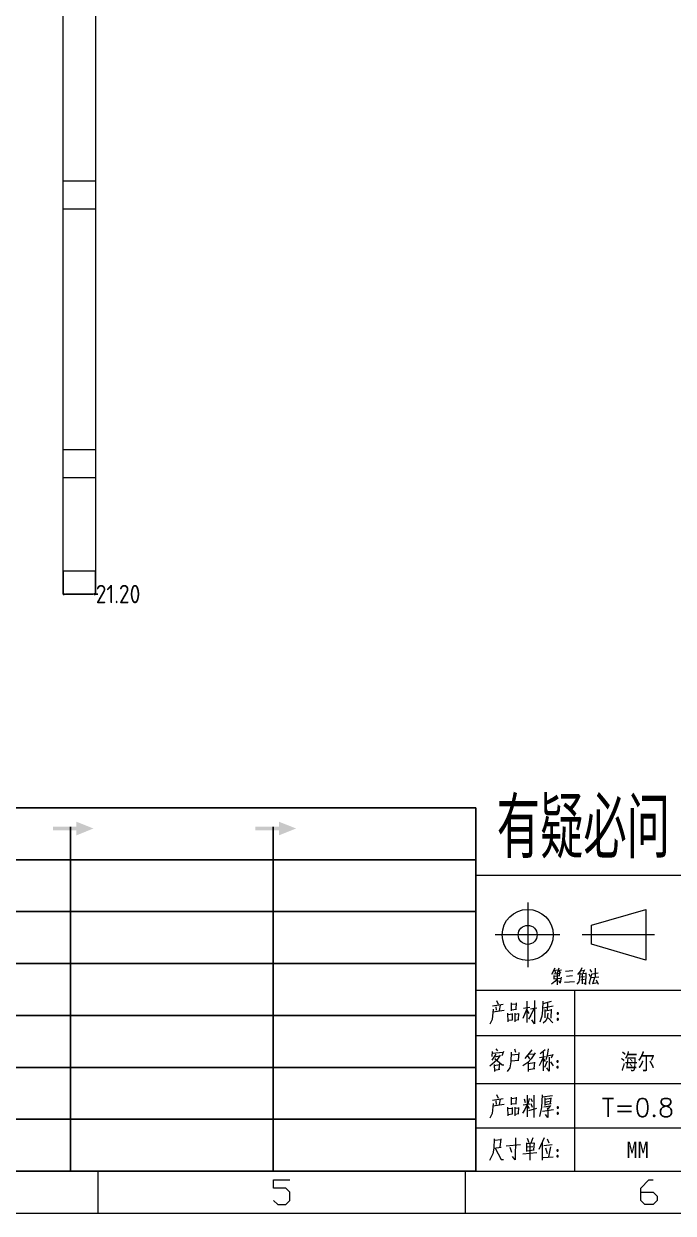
# Model space of a CAD drawing. Header units: millimetres. Extents: x 0 to 1869, y 0 to 1317.
# Drawn here: x 886 to 1309, y 0 to 775 of the extents above; entities that cross this region are included whole.
import ezdxf
from ezdxf.enums import TextEntityAlignment as Align
from ezdxf.lldxf.tags import DXFTag

# ---------------------------------------------------------------- set-up
doc = ezdxf.new("R2010")
doc.units = ezdxf.units.MM
doc.header["$PDSIZE"] = 3
doc.layers.get('Defpoints').update_dxf_attribs({"true_color": 0xffffff})
doc.layers.add('dim', color=4, linetype='Continuous')
doc.layers.add('dim_temp', color=161, linetype='Continuous', lineweight=9)
doc.layers.add('U2', color=7, linetype='Continuous', true_color=0xffffff)
doc.styles.add('chinesef_fs', font='simplex.shx', dxfattribs={"bigfont": 'gbcbig.shx'})
doc.styles.add('gbenor', font='gbenor.shx', dxfattribs={"bigfont": 'gbcbig'})
doc.styles.add('gbenor_', font='gbenor.shx', dxfattribs={"bigfont": 'gbcbig'})
doc.styles.add('TXT', font='txt.shx', dxfattribs={"width": 0.8, "bigfont": 'ctxt.shx'})
tags = doc.linetypes.add('DASHED', pattern=[25.72, 12.86, -12.86]).pattern_tags.tags
tags[6:7] = [DXFTag(74, 4), DXFTag(75, 0), DXFTag(340, '0'), DXFTag(46, 0.0), DXFTag(50, 0.0), DXFTag(44, 0.0), DXFTag(45, 0.0)]
tags[4:5] = [DXFTag(74, 4), DXFTag(75, 0), DXFTag(340, '0'), DXFTag(46, 0.0), DXFTag(50, 0.0), DXFTag(44, 0.0), DXFTag(45, 0.0)]
doc.dimstyles.new('零件', dxfattribs={"dimscale": 1.5, "dimtxt": 10, "dimasz": 1, "dimexe": 0, "dimexo": 0, "dimgap": 0, "dimtad": 1, "dimtxsty": 'Standard', "dimblk": 'OPEN90', "dimcen": 0, "dimclrd": 252, "dimclre": 252, "dimclrt": 4, "dimazin": 3, "dimtp": 0.001, "dimtm": 0.001, "dimtfac": 1, "dimtmove": 0, "dimatfit": 3, "dimldrblk": 'OPEN90'})

# ---------------------------------------------------------------- blocks, each defined once
blk = doc.blocks.new('_OPEN90')
at = {"color": 0, "linetype": 'ByBlock'}
for p, q in [((0, 0), (-1, 0)), ((-0.5, 0.5), (0, 0)), ((0, 0), (-0.5, -0.5))]:
    blk.add_line(p, q, dxfattribs=at)
blk = doc.blocks.new('*D22')
at = {"layer": 'Defpoints', "color": 0, "lineweight": 18, "transparency": 16777216}
for p in [(911.41, 418.3), (932.61, 418.3), (932.61, 403.3)]:
    blk.add_point(p, dxfattribs=at)
at = {"layer": 'dim_temp', "color": 252, "lineweight": -2, "transparency": 16777216}
for p, q in [((911.41, 418.3), (911.41, 403.3)), ((932.61, 418.3), (932.61, 403.3)), ((912.91, 403.3), (931.11, 403.3)), ((932.61, 403.3), (934.11, 403.3))]:
    blk.add_line(p, q, dxfattribs=at)
at = {"layer": 'dim_temp', "color": 252, "lineweight": -2, "transparency": 16777216, "xscale": 1.5, "yscale": 1.5, "zscale": 1.5, "rotation": 180}
blk.add_blockref('_OPEN90', (911.41, 403.3), dxfattribs=at)
at = {"layer": 'dim_temp', "color": 252, "lineweight": -2, "transparency": 16777216, "xscale": 1.5, "yscale": 1.5, "zscale": 1.5}
blk.add_blockref('_OPEN90', (932.61, 403.3), dxfattribs=at)
at = {"layer": 'dim_temp', "color": 4, "lineweight": 18, "transparency": 16777216, "insert": (947.24, 403.3), "char_height": 12, "attachment_point": 5, "style": 'gbenor'}
blk.add_mtext('\\A1;21.20', dxfattribs=at)
blk = doc.blocks.new('U4')
for points in [[(1245.7, 337.7), (1245.7, 333.2), (1260.9, 339.3), (1245.7, 345.3), (1245.7, 340.8), (1225.1, 340.8), (1225.1, 337.7)], [(1424.5, 337.7), (1424.5, 333.2), (1439.7, 339.3), (1424.5, 345.3), (1424.5, 340.8), (1403.8, 340.8), (1403.8, 337.7)]]:
    blk.add_hatch(color=3).paths.add_polyline_path(points)
for p, q in [((38, 357.6), (1598.2, 357.6)), ((1598.2, 357.6), (1598.2, 116.2)), ((38, 311.8), (1598.2, 311.8)), ((37.1, 266), (1598.2, 266)), ((0.1, 220.2), (1598.2, 220.2)), ((37.1, 174.4), (1598.2, 174.4)), ((37.1, 128.6), (1598.2, 128.6)), ((37.1, 82.8), (1598.2, 82.8))]:
    blk.add_line(p, q)
at = {"color": 254}
for p, q in [((1240.6, 37), (1240.6, 340.8)), ((1419.4, 37), (1419.4, 340.8)), ((1598.2, 37), (38, 37))]:
    blk.add_line(p, q, dxfattribs=at)
at = {"color": 254, "lineweight": 18}
for p, q in [((1598.1, 298), (2493.2, 298)), ((1598.2, 196.6), (2493.2, 196.6)), ((2493.2, 156.4), (1598.2, 156.4)), ((2493.2, 114.1), (1598.2, 114.1)), ((2493.2, 75), (1598.2, 75)), ((37, 37), (2493.2, 37)), ((1265.1, 0), (1265.1, 37)), ((1589.1, 0), (1589.1, 37)), ((0, 0), (2530.2, 0))]:
    blk.add_line(p, q, dxfattribs=at)
at = {"color": 254, "linetype": 'Continuous', "lineweight": 18}
for p, q in [((1598.1, 298), (1598.1, 37)), ((1598.2, 298), (1598.2, 37)), ((1685.3, 196.6), (1685.3, 37))]:
    blk.add_line(p, q, dxfattribs=at)
at = {"color": 92, "lineweight": 18}
for p, q in [((1644.1, 273.9), (1644.1, 217)), ((1700.4, 253.9), (1748.3, 267.8)), ((1748.3, 267.8), (1748.3, 223.2)), ((1700.4, 237.2), (1700.4, 253.9)), ((1672.4, 245.5), (1615.5, 245.5)), ((1755.9, 245.5), (1692.3, 245.5)), ((1748.3, 223.2), (1700.4, 237.2))]:
    blk.add_line(p, q, dxfattribs=at)
at = {"color": 3, "lineweight": 18}
for points in [[(1665.5, 210.9), (1668.3, 216.3)], [(1667.3, 214.2), (1670.1, 214.7)], [(1667.3, 211.1), (1672.4, 211.6)], [(1668.8, 211.7), (1668, 214.2)], [(1670.1, 211.2), (1670.1, 201.3)], [(1670.3, 211.9), (1671.9, 216.3)], [(1671.1, 214.2), (1674, 214.7)], [(1671.4, 214.2), (1672.9, 211.7)], [(1672.2, 209.4), (1672.5, 211.9)], [(1677.6, 213.5), (1684, 214.2)], [(1690, 211.9), (1689.9, 207.5), (1689.2, 204.2), (1687.6, 201.9)], [(1692, 216.3), (1690.7, 213.8), (1688.1, 210.6)], [(1690, 211.1), (1695.3, 211.7)], [(1691, 213.8), (1694.1, 214.3)], [(1692.5, 202.4), (1692.5, 211.2)], [(1694.3, 214.7), (1692.7, 211.6)], [(1695.3, 212), (1695.1, 201.7), (1693.6, 203.2)], [(1697.9, 211.2), (1699.2, 208.9)], [(1698.7, 202.6), (1700.7, 211.1)], [(1699, 214.8), (1700.5, 212.7)], [(1701.2, 211.2), (1706.4, 211.9)], [(1703.8, 208.1), (1703.8, 216)], [(1670.1, 206.6), (1668, 204.5), (1665, 202.1)], [(1667.1, 206.6), (1673.4, 207.3)], [(1667.3, 209.6), (1667.3, 206.6)], [(1672.5, 209.4), (1667.3, 208.9)], [(1673.5, 208.1), (1672.7, 202.9), (1671.7, 205)], [(1685.5, 204.2), (1676.6, 203.5)], [(1678.3, 209.1), (1683.5, 209.6)], [(1691, 208.4), (1694.3, 208.9)], [(1694.3, 206), (1691, 205.5)], [(1698.1, 203.9), (1698.9, 202.1)], [(1700.5, 207.8), (1707, 208.4)], [(1701.2, 202.6), (1705.6, 203.4)], [(1701.5, 202.7), (1703.4, 208)], [(1704.4, 205.8), (1706.4, 202.1)]]:
    blk.add_lwpolyline(points, dxfattribs=at)
at = {"color": 92, "lineweight": 18}
for points in [[(1613.5, 179.9), (1612.8, 170.8), (1610.8, 166.8)], [(1613, 182.8), (1622.3, 184.3)], [(1613.3, 177.7), (1623.2, 179.2)], [(1615.9, 182.1), (1616.3, 179)], [(1616.6, 187.6), (1617.9, 184.5)], [(1619.7, 183.6), (1618.8, 178.8)], [(1629.6, 185.4), (1629.6, 178.6)], [(1629.6, 184.3), (1634, 184.7)], [(1629.6, 179.4), (1634.2, 179.9)], [(1633.8, 179.9), (1634.2, 185.4)], [(1640, 172.1), (1643.5, 180.5)], [(1645.9, 181.4), (1640.4, 180.5)], [(1643.5, 168.2), (1643.5, 186.9)], [(1645.5, 176.1), (1643.5, 179.2)], [(1649.7, 180.8), (1647, 174.8), (1644.8, 171)], [(1646.6, 180.3), (1652.3, 181.2)], [(1650.1, 187.6), (1650.1, 167.1), (1647.7, 170.6)], [(1657.4, 186.9), (1657.2, 179), (1656.5, 173.7), (1654.8, 168.4)], [(1664.9, 186.7), (1657.4, 184.7)], [(1657.8, 181.2), (1666.7, 182.8)], [(1659.2, 179.7), (1659.2, 172.4)], [(1664.5, 179), (1659.2, 178.1)], [(1661.6, 178.6), (1661.8, 185.2)], [(1664.7, 180.1), (1664.5, 172.1)], [(1626.9, 168.8), (1626.7, 176.3)], [(1626.9, 175.2), (1630.5, 175.7)], [(1626.9, 170.2), (1630.7, 170.6)], [(1630.5, 176.1), (1630.3, 170.6)], [(1632.7, 176.3), (1632.7, 168.8)], [(1636.2, 175.7), (1632.9, 175.2)], [(1632.9, 170.4), (1636.4, 170.8)], [(1636, 170.8), (1636.4, 176.1)], [(1662, 176.3), (1661.4, 172.4), (1660, 169.7), (1657.6, 167.7)], [(1662.3, 172.4), (1666.2, 168)], [(1619.7, 139.4), (1616.8, 135), (1610.6, 129.7)], [(1612.8, 142.5), (1612.4, 138.1)], [(1615.9, 140.3), (1612.4, 135)], [(1612.8, 141.2), (1622.3, 142)], [(1614.8, 137.8), (1619.2, 138.9)], [(1615.9, 144.9), (1617.5, 143.1)], [(1622.6, 142.5), (1621.2, 138.9)], [(1629.6, 142), (1629.2, 133.6), (1628.3, 128.3), (1626.1, 125)], [(1629.4, 139.6), (1636, 140.3)], [(1632.3, 144.9), (1633.2, 142)], [(1636.2, 141.6), (1635.8, 135)], [(1650.8, 141.4), (1647.3, 136.1), (1644.2, 133), (1639.8, 129.9)], [(1647.7, 144.2), (1641.5, 136.3)], [(1644, 138.9), (1645.7, 136.1)], [(1645.1, 140.3), (1650.2, 140.7)], [(1657.7, 137.4), (1656.1, 133.6), (1654.1, 129.9)], [(1654.6, 137.4), (1659.9, 138.3)], [(1659.4, 144.2), (1655.2, 140.5)], [(1657.7, 142), (1657.7, 125.5)], [(1662.3, 144.9), (1661.2, 139.2), (1660.1, 135.2)], [(1663, 137.6), (1663, 125.3), (1661, 128.1)], [(1661.4, 138.9), (1665.8, 139.6)], [(1666.3, 140), (1664.9, 136.7)], [(1614.6, 131.2), (1614.8, 125)], [(1614.6, 130.3), (1619.2, 131.2)], [(1614.8, 126.1), (1619.5, 127)], [(1615.1, 136.3), (1621.7, 131), (1623, 131)], [(1619, 127), (1619.5, 131.9)], [(1629.2, 134.3), (1636.2, 135)], [(1644.6, 133.4), (1644.6, 125)], [(1644.6, 131.9), (1650.2, 132.8)], [(1644.6, 126.8), (1650.4, 127.5)], [(1649.9, 127.5), (1650.4, 133.2)], [(1657.7, 136.3), (1659.6, 133.9)], [(1661.4, 134.1), (1659, 128.6)], [(1664.3, 133.6), (1666.5, 129.9)], [(1613.5, 96.9), (1612.8, 87.8), (1610.8, 83.9)], [(1613, 99.8), (1622.3, 101.3)], [(1613.3, 94.7), (1623.2, 96.2)], [(1615.9, 99.1), (1616.3, 96)], [(1616.6, 104.6), (1617.9, 101.5)], [(1619.7, 100.6), (1618.8, 95.8)], [(1629.6, 102.4), (1629.6, 95.6)], [(1629.6, 101.3), (1634, 101.8)], [(1629.6, 96.4), (1634.2, 96.9)], [(1633.8, 96.9), (1634.2, 102.4)], [(1643.5, 96), (1641.5, 91.6), (1639.5, 88.1)], [(1640, 95.6), (1645.9, 96.4)], [(1641.1, 100.9), (1641.9, 97.6)], [(1643.5, 104), (1643.5, 85)], [(1643.5, 95.1), (1645.3, 92.3)], [(1645.5, 101.3), (1644.2, 96.2)], [(1646.8, 101.1), (1647.9, 98.4)], [(1646.8, 96.9), (1648.1, 93.6)], [(1649.7, 84.5), (1649.7, 104.2)], [(1657, 104.4), (1656.3, 93.1), (1654.5, 85.4)], [(1657, 102.6), (1666, 103.7)], [(1658.3, 93.8), (1664.2, 94.7)], [(1659.2, 101.8), (1659.2, 95.1)], [(1664.7, 101.1), (1659.2, 100.4)], [(1659.2, 98), (1663.4, 98.7)], [(1659.2, 96), (1664.7, 96.7)], [(1661.8, 91.6), (1664.5, 94.9)], [(1664.2, 96.7), (1664.7, 101.8)], [(1626.9, 85.8), (1626.7, 93.4)], [(1626.9, 92.3), (1630.5, 92.7)], [(1626.9, 87.2), (1630.7, 87.6)], [(1630.5, 93.1), (1630.3, 87.6)], [(1632.7, 93.4), (1632.7, 85.8)], [(1636.2, 92.7), (1632.9, 92.3)], [(1632.9, 87.4), (1636.4, 87.8)], [(1636, 87.8), (1636.4, 93.1)], [(1645, 90.7), (1652.3, 92.7)], [(1657.2, 90), (1666.9, 91.4)], [(1661.4, 92.9), (1662, 90.7), (1662, 84.5), (1659.8, 87.2)], [(1614.4, 65.7), (1614.2, 57.3), (1613.3, 52.3), (1610.4, 46.5)], [(1620.6, 64.8), (1614.4, 64.2)], [(1619.9, 58.2), (1620.8, 65.7)], [(1633.4, 66.6), (1632.9, 47.2), (1630.7, 50)], [(1643.5, 66.2), (1645.1, 62.4)], [(1648.6, 66.4), (1646.8, 61.8)], [(1658.5, 66.4), (1653.9, 56.2)], [(1661.4, 65.7), (1662.7, 62.2)], [(1614.2, 57.3), (1620.6, 58.2)], [(1615.3, 57.3), (1620.6, 47.4), (1622.8, 47.4)], [(1625.2, 59.3), (1637.6, 60.6)], [(1630.1, 53.6), (1628.7, 58)], [(1639.8, 52.5), (1652.1, 53.6)], [(1642.9, 62.2), (1642.9, 54.5)], [(1649.5, 61.8), (1642.9, 61.1)], [(1642.9, 55.1), (1649.9, 55.8)], [(1643.8, 58.4), (1648.6, 58.9)], [(1646.2, 46.7), (1646.2, 61.3)], [(1649.7, 62.2), (1649.3, 55.8)], [(1656.8, 62.2), (1656.8, 46.7)], [(1658.3, 59.8), (1665.8, 60.6)], [(1659.9, 57.8), (1661.2, 52.7)], [(1664.1, 58.4), (1662.5, 49.6)], [(1657.7, 49.2), (1666.7, 49.8)], [(1419.9, 11.3), (1423.5, 7.7), (1430.7, 7.7), (1434.3, 11.3), (1434.3, 18.5), (1430.7, 22.1), (1419.9, 22.1), (1419.9, 29.3), (1434.3, 29.3)], [(1743.9, 18.5), (1754.7, 18.5), (1758.3, 14.9), (1758.3, 11.3), (1754.7, 7.7), (1747.5, 7.7), (1743.9, 11.3), (1743.9, 22.1), (1751.1, 29.3), (1754.7, 29.3)]]:
    blk.add_lwpolyline(points, dxfattribs=at)
for points in [[(1670, 176.1), (1670, 175.9), (1670.2, 175.7), (1670.4, 175.5), (1670.6, 175.5), (1670.9, 175.5), (1671.1, 175.7), (1671.3, 175.9), (1671.3, 176.1), (1671.3, 176.4), (1671.1, 176.6), (1670.9, 176.7), (1670.6, 176.8), (1670.4, 176.7), (1670.2, 176.6), (1670, 176.4)], [(1671.3, 171), (1671.3, 171.3), (1671.1, 171.5), (1670.9, 171.7), (1670.6, 171.7), (1670.4, 171.7), (1670.2, 171.5), (1670, 171.3), (1670, 171), (1670, 170.8), (1670.2, 170.6), (1670.4, 170.4), (1670.6, 170.4), (1670.9, 170.4), (1671.1, 170.6), (1671.3, 170.8)], [(1671.1, 176.1), (1671, 176.3), (1670.9, 176.5), (1670.6, 176.6), (1670.4, 176.5), (1670.3, 176.3), (1670.2, 176.1), (1670.3, 175.9), (1670.4, 175.7), (1670.6, 175.7), (1670.9, 175.7), (1671, 175.9)], [(1671.1, 171), (1671, 171.3), (1670.9, 171.4), (1670.6, 171.5), (1670.4, 171.4), (1670.3, 171.3), (1670.2, 171), (1670.3, 170.8), (1670.4, 170.7), (1670.6, 170.6), (1670.9, 170.7), (1671, 170.8)], [(1669.8, 133.9), (1669.8, 133.6), (1670, 133.4), (1670.2, 133.3), (1670.5, 133.2), (1670.7, 133.3), (1670.9, 133.4), (1671.1, 133.6), (1671.1, 133.9), (1671.1, 134.1), (1670.9, 134.3), (1670.7, 134.5), (1670.5, 134.5), (1670.2, 134.5), (1670, 134.3), (1669.8, 134.1)], [(1671.1, 128.8), (1671.1, 129), (1670.9, 129.3), (1670.7, 129.4), (1670.5, 129.4), (1670.2, 129.4), (1670, 129.3), (1669.8, 129), (1669.8, 128.8), (1669.8, 128.5), (1670, 128.3), (1670.2, 128.2), (1670.5, 128.1), (1670.7, 128.2), (1670.9, 128.3), (1671.1, 128.5)], [(1670.9, 133.9), (1670.8, 134.1), (1670.7, 134.2), (1670.5, 134.3), (1670.2, 134.2), (1670.1, 134.1), (1670, 133.9), (1670.1, 133.6), (1670.2, 133.5), (1670.5, 133.4), (1670.7, 133.5), (1670.8, 133.6)], [(1670.9, 128.8), (1670.8, 129), (1670.7, 129.2), (1670.5, 129.2), (1670.2, 129.2), (1670.1, 129), (1670, 128.8), (1670.1, 128.6), (1670.2, 128.4), (1670.5, 128.3), (1670.7, 128.4), (1670.8, 128.6)], [(1670, 93.1), (1670, 92.9), (1670.2, 92.7), (1670.4, 92.5), (1670.6, 92.5), (1670.9, 92.5), (1671.1, 92.7), (1671.3, 92.9), (1671.3, 93.1), (1671.3, 93.4), (1671.1, 93.6), (1670.9, 93.7), (1670.6, 93.8), (1670.4, 93.7), (1670.2, 93.6), (1670, 93.4)], [(1671.3, 88.1), (1671.3, 88.3), (1671.1, 88.5), (1670.9, 88.7), (1670.6, 88.7), (1670.4, 88.7), (1670.2, 88.5), (1670, 88.3), (1670, 88.1), (1670, 87.8), (1670.2, 87.6), (1670.4, 87.4), (1670.6, 87.4), (1670.9, 87.4), (1671.1, 87.6), (1671.3, 87.8)], [(1671.1, 93.1), (1671, 93.4), (1670.9, 93.5), (1670.6, 93.6), (1670.4, 93.5), (1670.3, 93.4), (1670.2, 93.1), (1670.3, 92.9), (1670.4, 92.8), (1670.6, 92.7), (1670.9, 92.8), (1671, 92.9)], [(1671.1, 88.1), (1671, 88.3), (1670.9, 88.4), (1670.6, 88.5), (1670.4, 88.4), (1670.3, 88.3), (1670.2, 88.1), (1670.3, 87.8), (1670.4, 87.7), (1670.6, 87.6), (1670.9, 87.7), (1671, 87.8)], [(1669.8, 55.3), (1669.8, 55.1), (1670, 54.9), (1670.2, 54.7), (1670.5, 54.7), (1670.7, 54.7), (1670.9, 54.9), (1671.1, 55.1), (1671.1, 55.3), (1671.1, 55.6), (1670.9, 55.8), (1670.7, 56), (1670.5, 56), (1670.2, 56), (1670, 55.8), (1669.8, 55.6)], [(1670.9, 55.3), (1670.8, 55.6), (1670.7, 55.7), (1670.5, 55.8), (1670.2, 55.7), (1670.1, 55.6), (1670, 55.3), (1670.1, 55.1), (1670.2, 55), (1670.5, 54.9), (1670.7, 55), (1670.8, 55.1)], [(1671.1, 50.3), (1671.1, 50.5), (1670.9, 50.7), (1670.7, 50.9), (1670.5, 50.9), (1670.2, 50.9), (1670, 50.7), (1669.8, 50.5), (1669.8, 50.3), (1669.8, 50), (1670, 49.8), (1670.2, 49.7), (1670.5, 49.6), (1670.7, 49.7), (1670.9, 49.8), (1671.1, 50)], [(1670.9, 50.3), (1670.8, 50.5), (1670.7, 50.7), (1670.5, 50.7), (1670.2, 50.7), (1670.1, 50.5), (1670, 50.3), (1670.1, 50), (1670.2, 49.9), (1670.5, 49.8), (1670.7, 49.9), (1670.8, 50)]]:
    blk.add_lwpolyline(points, close=True, dxfattribs=at)
for radius in [22.5, 8.37]:
    blk.add_circle((1644.1, 245.5), radius, dxfattribs=at)
at = {"color": 3, "style": 'chinesef_fs'}
blk.add_text('有疑必问 不可盲目加工', height=53.079, dxfattribs=at).set_placement((1616.8, 313.1))
at = {"color": 92, "lineweight": 18}
blk.add_text('MM', height=14.45, dxfattribs=at).set_placement((1741.1, 56), align=Align.MIDDLE)
at = {"lineweight": 18, "style": 'gbenor_'}
blk.add_attdef('文档路径', (2126, 386.9), '', height=17.8, dxfattribs=at)
at = {"lineweight": 20, "style": 'TXT'}
for tag, height, p in [('18-**-**', 16.3, (1866.6, 256.2)), ('客户名称', 16.1, (1741.1, 134, 0)), ('料厚:', 16.1, (1741.3, 93.2, 0))]:
    blk.add_attdef(tag, text='', height=height, dxfattribs=at).set_placement(p, align=Align.MIDDLE)
for tag, p, height in [('88888', (1850.9, 207.5), 14.9), ('材质:', (1691.2, 168, 0), 16.1), ('核准', (1869.4, 127.5, 0), 16.1), ('设计', (1868.8, 88.3, 0), 16.1), ('绘图', (1868.2, 49.1, 0), 16.1)]:
    blk.add_attdef(tag, p, '', height=height, dxfattribs=at)
for tag, p, height, width in [('3', (2234.7, 206.9), 15.8, 0.7), ('4', (2234.7, 167.4), 15.8, 0.7), ('核准日期', (2041.1, 124.2, 0), 16.1, 0.68), ('设计日期', (2041.1, 84.5, 0), 16.1, 0.68), ('1', (2251.9, 85.9), 14.6, 0.7), ('绘图日期', (2040.9, 46.4, 0), 16.1, 0.68), ('2', (2235, 49.2), 14.6, 0.7)]:
    blk.add_attdef(tag, p, '', height=height, dxfattribs=dict(at, width=width))

msp = doc.modelspace()

# ---------------------------------------------------------------- linework, layer by layer
at = {"layer": 'U2', "color": 135, "linetype": 'Continuous', "lineweight": 18}
for p, q in [((911.408, 418.296), (911.408, 1198.296)), ((932.608, 1198.296), (932.608, 418.296)), ((932.608, 418.296), (911.408, 418.296))]:
    msp.add_line(p, q, dxfattribs=at)
at = {"layer": 'U2', "color": 31, "linetype": 'DASHED', "lineweight": 13, "ltscale": 0.35293}
for p, q in [((932.608, 672.3), (911.408, 672.3)), ((911.408, 654.293), (932.608, 654.293)), ((932.608, 497.3), (911.408, 497.3)), ((911.408, 479.293), (932.608, 479.293))]:
    msp.add_line(p, q, dxfattribs=at)

# ---------------------------------------------------------------- block references
at = {"layer": 'dim', "ltscale": 0.35293}
ref = msp.add_blockref('U4', (0, 0), dxfattribs=dict(at, xscale=0.7385494959180505, yscale=0.7385494959162315, zscale=0.7385494959168442))
ref.add_attrib('料厚:', 'T=0.8', dxfattribs={"layer": '0', "lineweight": 20, "height": 11.9129, "style": 'TXT'}).set_placement((1286.009, 68.803, 0), align=Align.MIDDLE)
ref.add_attrib('客户名称', '海尔', dxfattribs={"layer": '0', "lineweight": 20, "height": 11.9129, "style": 'TXT'}).set_placement((1285.878, 98.951, 0), align=Align.MIDDLE)

# ---------------------------------------------------------------- dimensions: what is measured, and where the dimension line sits
at = {"layer": 'dim_temp', "lineweight": 18}
dim = msp.add_linear_dim(base=(932.608, 403.296), p1=(911.408, 418.296), p2=(932.608, 418.296), dimstyle='零件', override={"dimtxt": 8, "dimtxsty": 'gbenor'}, dxfattribs=at)
dim.commit()
dim.dimension.update_dxf_attribs({"geometry": '*D22', "text_midpoint": (947.239, 403.296)})

doc.saveas('drawing.dxf')
